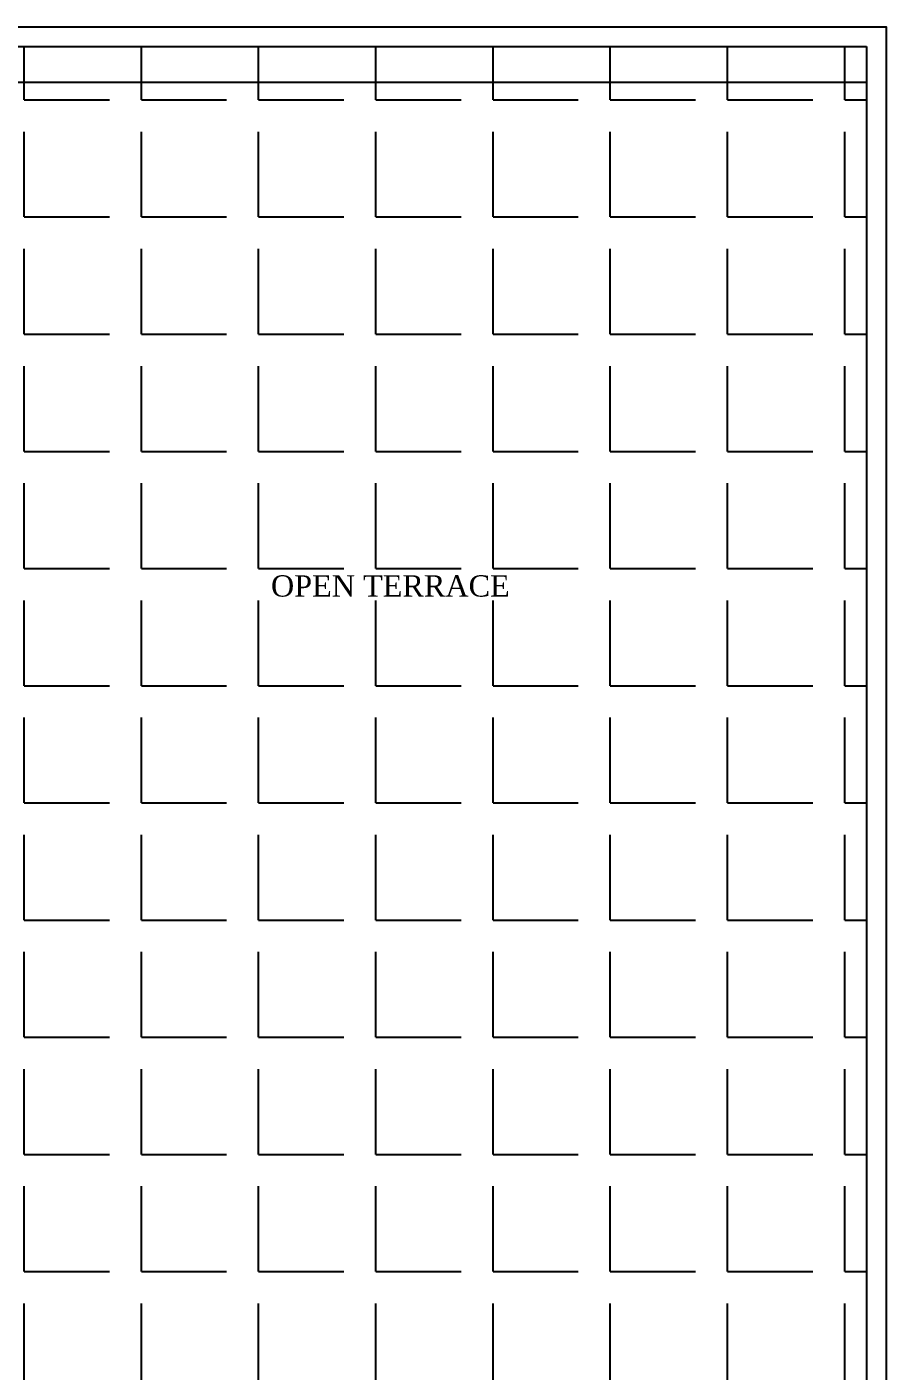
# Model space of a CAD drawing. Header units: metres. Extents: x 33037 to 87500, y -4470 to 25.
# Drawn here: x 87489.86 to 87499.94, y -4444.95 to -4429.17 of the extents above; entities that cross this region are included whole.
import ezdxf

# ---------------------------------------------------------------- set-up
doc = ezdxf.new("R2010")
doc.units = ezdxf.units.M
doc.header["$MEASUREMENT"] = 0
doc.layers.add('BLK_1_FLR_4_ROOF_AREA', color=54, linetype='Continuous')
doc.layers.add('SOLAR_PANEL', color=3, linetype='Continuous')
doc.styles.add('ROMANS', font='times.ttf')

msp = doc.modelspace()

# ---------------------------------------------------------------- hatches: boundary and pattern name
h = msp.add_hatch()
h.set_pattern_fill('ANGLE', color=0, scale=5)
h.set_pattern_definition([(0, (1145.3275, 71.7184), (0, 1.375), [1, -0.375]), (90, (1145.3275, 71.7184), (-1.375, 1e-16), [1, -0.375])])
h.paths.add_polyline_path([(87499.70939, -4429.40472), (87481.96944, -4429.40472), (87481.96944, -4435.89445), (87482.96843, -4435.89445), (87482.96843, -4435.29442), (87485.42843, -4435.29442), (87485.42843, -4435.89445), (87486.24335, -4435.89445), (87486.24335, -4435.28445), (87488.19936, -4435.28445), (87488.19936, -4435.89445), (87488.19936, -4436.54289), (87488.7994, -4436.54289), (87488.7994, -4439.00289), (87488.19936, -4439.00289), (87488.19936, -4439.45448), (87488.19938, -4439.45448), (87488.19938, -4439.68448), (87488.19936, -4442.35449), (87487.96936, -4442.35449), (87481.96944, -4442.35448), (87481.96944, -4451.84468), (87487.96944, -4451.84468), (87487.96944, -4454.84468), (87499.70939, -4454.84468)])

# ---------------------------------------------------------------- linework, layer by layer
at = {"color": 0}
for p, q in [((87481.73944, -4429.17472), (87499.93939, -4429.17472)), ((87499.93939, -4429.17472), (87499.93939, -4455.07468)), ((87481.96944, -4429.40472), (87499.70939, -4429.40472)), ((87499.70939, -4429.40472), (87499.70939, -4454.84468))]:
    msp.add_line(p, q, dxfattribs=at)
at = {"layer": 'BLK_1_FLR_4_ROOF_AREA'}
msp.add_lwpolyline([(87499.93939, -4455.07468), (87481.73944, -4455.07468), (87481.73944, -4429.17472), (87499.93939, -4429.17472)], close=True, dxfattribs=at)
at = {"layer": 'SOLAR_PANEL', "color": 3}
msp.add_lwpolyline([(87489.19163, -4429.82259), (87499.70939, -4429.82259), (87499.70939, -4454.84468), (87489.19163, -4454.84468)], close=True, dxfattribs=at)

# ---------------------------------------------------------------- texts
at = {"color": 0, "style": 'ROMANS'}
msp.add_text('OPEN TERRACE ', height=0.25, dxfattribs=at).set_placement((87492.72337, -4435.85998))

doc.saveas('drawing.dxf')
